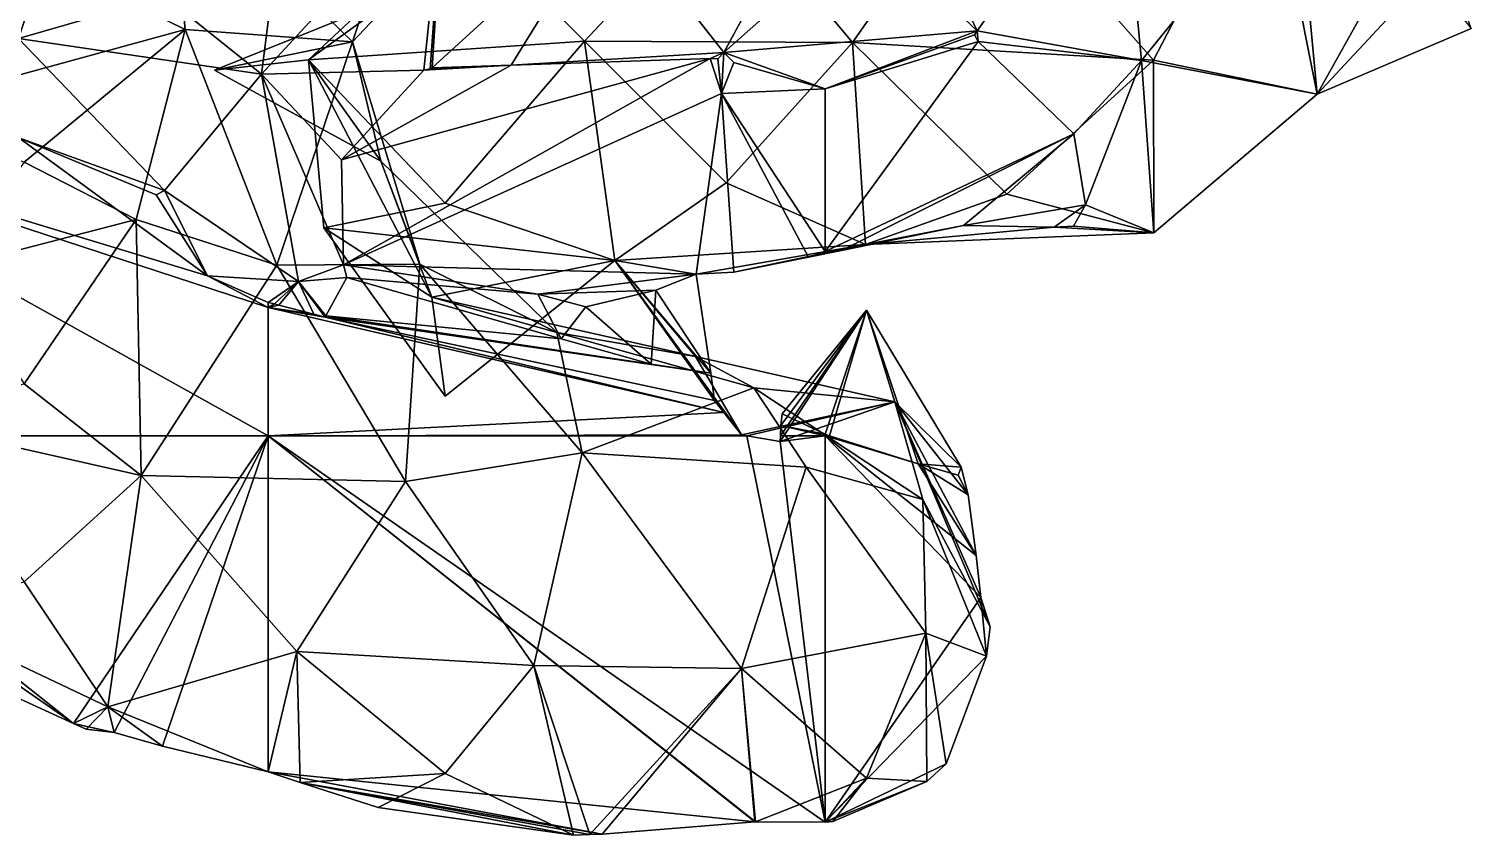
# Model space of a CAD drawing. Extents: x 290095 to 295679, y 4553756 to 4561441.
# Drawn here: x 291848.5 to 291978, y 4553956.1 to 4554028.5 of the extents above; entities that cross this region are included whole.
import ezdxf

# ---------------------------------------------------------------- set-up
doc = ezdxf.new("R2010")
doc.units = 0
doc.layers.add('Au_ppm_Pref_-_0_5', color=7, linetype='CONTINUOUS')

msp = doc.modelspace()

# ---------------------------------------------------------------- linework, layer by layer
at = {"layer": 'Au_ppm_Pref_-_0_5'}
for points in [[(291926.84, 4554042.61, 1905.05), (291946.4, 4554046.29, 1905.28), (291933.63, 4554028.31, 1904.09)], [(291948.39, 4554025.64, 1899.78), (291933.63, 4554028.31, 1904.09), (291946.4, 4554046.29, 1905.28)], [(291962.27, 4554042.75, 1900.49), (291948.39, 4554025.64, 1899.78), (291946.4, 4554046.29, 1905.28)], [(291860.71, 4554031.42, 1904.32), (291872.08, 4554045.37, 1905.03), (291869.43, 4554024.42, 1901.82)], [(291872.08, 4554045.37, 1905.03), (291885.81, 4554042.24, 1901.37), (291869.43, 4554024.42, 1901.82)], [(291959.62, 4554045.3, 1890.49), (291933.79, 4554043.49, 1889.54), (291949.46, 4554025.69, 1890.16)], [(291949.46, 4554025.69, 1890.16), (291964.15, 4554022.62, 1894.35), (291959.62, 4554045.3, 1890.49)], [(291964.15, 4554022.62, 1894.35), (291973.87, 4554040.04, 1891.98), (291959.62, 4554045.3, 1890.49)], [(291848.11, 4554035.57, 1873.24), (291862.58, 4554028.45, 1869.68), (291861.1, 4554043.39, 1876.63)], [(291877.57, 4554027.33, 1876.61), (291882.65, 4554042.61, 1878.36), (291861.1, 4554043.39, 1876.63)], [(291861.1, 4554043.39, 1876.63), (291862.58, 4554028.45, 1869.68), (291877.57, 4554027.33, 1876.61)], [(291933.79, 4554043.49, 1889.54), (291911.05, 4554040.91, 1887.34), (291922.46, 4554027.26, 1889.6)], [(291933.79, 4554043.49, 1889.54), (291922.46, 4554027.26, 1889.6), (291949.46, 4554025.69, 1890.16)], [(291869.43, 4554024.42, 1901.82), (291885.81, 4554042.24, 1901.37), (291883.99, 4554024.78, 1904.15)], [(291882.65, 4554042.61, 1878.36), (291877.57, 4554027.33, 1876.61), (291881.31, 4554031.3, 1882.77)], [(291883.99, 4554024.78, 1904.15), (291885.81, 4554042.24, 1901.37), (291884.54, 4554024.92, 1904.22)], [(291884.54, 4554024.92, 1904.22), (291885.81, 4554042.24, 1901.37), (291884.73, 4554024.98, 1904.24)], [(291885.81, 4554042.24, 1901.37), (291900.62, 4554039.51, 1904.5), (291884.73, 4554024.98, 1904.24)], [(291919.74, 4554042.61, 1904.65), (291910.9, 4554026.37, 1905), (291900.62, 4554039.51, 1904.5)], [(291919.74, 4554042.61, 1904.65), (291923.71, 4554037.75, 1904.9), (291910.9, 4554026.37, 1905)], [(291923.71, 4554037.75, 1904.9), (291926.84, 4554042.61, 1905.05), (291933.63, 4554028.31, 1904.09)], [(291964.15, 4554022.62, 1894.35), (291948.39, 4554025.64, 1899.78), (291962.27, 4554042.75, 1900.49)], [(291974.1, 4554033.35, 1897.73), (291964.15, 4554022.62, 1894.35), (291962.27, 4554042.75, 1900.49)], [(291887.32, 4554038.55, 1888.02), (291898.4, 4554027.39, 1891.43), (291911.05, 4554040.91, 1887.34)], [(291911.05, 4554040.91, 1887.34), (291898.4, 4554027.39, 1891.43), (291922.46, 4554027.26, 1889.6)], [(291884.73, 4554024.98, 1904.24), (291900.62, 4554039.51, 1904.5), (291891.82, 4554025.23, 1904.45)], [(291900.62, 4554039.51, 1904.5), (291910.9, 4554026.37, 1905), (291891.82, 4554025.23, 1904.45)], [(291973.87, 4554040.04, 1891.98), (291964.15, 4554022.62, 1894.35), (291977.97, 4554028.54, 1894.64)], [(291840.69, 4554037.75, 1901.8), (291851.56, 4554039.43, 1903.42), (291847.61, 4554027.62, 1899.81)], [(291847.61, 4554027.62, 1899.81), (291851.56, 4554039.43, 1903.42), (291860.71, 4554031.42, 1904.32)], [(291898.4, 4554027.39, 1891.43), (291887.32, 4554038.55, 1888.02), (291873.64, 4554025.72, 1888.71)], [(291887.32, 4554038.55, 1888.02), (291881.31, 4554031.3, 1882.77), (291873.64, 4554025.72, 1888.71)], [(291923.71, 4554037.75, 1904.9), (291933.63, 4554028.31, 1904.09), (291910.9, 4554026.37, 1905)], [(291836.55, 4554021.31, 1871.39), (291862.58, 4554028.45, 1869.68), (291848.11, 4554035.57, 1873.24)], [(291977.97, 4554028.54, 1894.64), (291964.15, 4554022.62, 1894.35), (291974.1, 4554033.35, 1897.73)], [(291847.61, 4554027.62, 1899.81), (291860.71, 4554031.42, 1904.32), (291869.43, 4554024.42, 1901.82)], [(291873.64, 4554025.72, 1888.71), (291881.31, 4554031.3, 1882.77), (291865.2, 4554024.8, 1883.93)], [(291881.31, 4554031.3, 1882.77), (291877.57, 4554027.33, 1876.61), (291865.2, 4554024.8, 1883.93)], [(291836.55, 4554021.31, 1871.39), (291848.11, 4554016.53, 1867.7), (291862.58, 4554028.45, 1869.68)], [(291858.16, 4554011.39, 1867.62), (291862.58, 4554028.45, 1869.68), (291848.11, 4554016.53, 1867.7)], [(291870.78, 4554007.29, 1871.61), (291862.58, 4554028.45, 1869.68), (291858.16, 4554011.39, 1867.62)], [(291870.78, 4554007.29, 1871.61), (291877.57, 4554027.33, 1876.61), (291862.58, 4554028.45, 1869.68)], [(291910.9, 4554026.37, 1905), (291933.63, 4554028.31, 1904.09), (291920, 4554023.12, 1904.56)], [(291920, 4554023.12, 1904.56), (291933.63, 4554028.31, 1904.09), (291933.39, 4554027.95, 1904.09)], [(291933.72, 4554027.36, 1903.84), (291920, 4554023.12, 1904.56), (291933.39, 4554027.95, 1904.09)], [(291933.63, 4554028.31, 1904.09), (291933.72, 4554027.36, 1903.84), (291933.39, 4554027.95, 1904.09)], [(291933.63, 4554028.31, 1904.09), (291948.39, 4554025.64, 1899.78), (291933.72, 4554027.36, 1903.84)], [(291847.64, 4554018.72, 1898.62), (291847.61, 4554027.62, 1899.81), (291860.71, 4554013.97, 1898.25)], [(291860.71, 4554013.97, 1898.25), (291847.61, 4554027.62, 1899.81), (291869.43, 4554024.42, 1901.82)], [(291865.2, 4554024.8, 1883.93), (291877.57, 4554027.33, 1876.61), (291880.13, 4554016.62, 1882.77)], [(291870.78, 4554007.29, 1871.61), (291883.62, 4554007.38, 1877.23), (291877.57, 4554027.33, 1876.61)], [(291898.4, 4554027.39, 1891.43), (291873.64, 4554025.72, 1888.71), (291885.91, 4554012.85, 1890.66)], [(291880.13, 4554016.62, 1882.77), (291877.57, 4554027.33, 1876.61), (291883.62, 4554007.38, 1877.23)], [(291898.4, 4554027.39, 1891.43), (291885.91, 4554012.85, 1890.66), (291901.11, 4554007.69, 1893.75)], [(291898.4, 4554027.39, 1891.43), (291901.11, 4554007.69, 1893.75), (291911.11, 4554014.68, 1891.27)], [(291898.4, 4554027.39, 1891.43), (291911.11, 4554014.68, 1891.27), (291922.46, 4554027.26, 1889.6)], [(291923.61, 4554009.15, 1894.79), (291922.46, 4554027.26, 1889.6), (291911.11, 4554014.68, 1891.27)], [(291920, 4554008.52, 1899.65), (291920, 4554023.12, 1904.56), (291933.72, 4554027.36, 1903.84)], [(291942.32, 4554019.08, 1899.72), (291920, 4554008.52, 1899.65), (291933.72, 4554027.36, 1903.84)], [(291949.46, 4554025.69, 1890.16), (291922.46, 4554027.26, 1889.6), (291936.31, 4554013.65, 1890.93)], [(291923.61, 4554009.15, 1894.79), (291936.31, 4554013.65, 1890.93), (291922.46, 4554027.26, 1889.6)], [(291933.72, 4554027.36, 1903.84), (291948.39, 4554025.64, 1899.78), (291942.32, 4554019.08, 1899.72)], [(291880.13, 4554016.62, 1882.77), (291873.64, 4554025.72, 1888.71), (291865.2, 4554024.8, 1883.93)], [(291880.13, 4554016.62, 1882.77), (291884.7, 4554004.41, 1888.06), (291873.64, 4554025.72, 1888.71)], [(291873.64, 4554025.72, 1888.71), (291884.7, 4554004.41, 1888.06), (291875.01, 4554010.64, 1892.62)], [(291873.64, 4554025.72, 1888.71), (291875.01, 4554010.64, 1892.62), (291885.91, 4554012.85, 1890.66)], [(291876.77, 4554007.3, 1897.09), (291876.59, 4554016.75, 1900.85), (291909.68, 4554025.84, 1904.96)], [(291876.59, 4554016.75, 1900.85), (291891.82, 4554025.23, 1904.45), (291909.68, 4554025.84, 1904.96)], [(291876.77, 4554007.3, 1897.09), (291909.68, 4554025.84, 1904.96), (291910.7, 4554022.69, 1903.95)], [(291891.82, 4554025.23, 1904.45), (291910.9, 4554026.37, 1905), (291909.68, 4554025.84, 1904.96)], [(291909.68, 4554025.84, 1904.96), (291910.9, 4554026.37, 1905), (291910.36, 4554025.79, 1904.97)], [(291910.36, 4554025.79, 1904.97), (291910.7, 4554022.69, 1903.95), (291909.68, 4554025.84, 1904.96)], [(291910.36, 4554025.79, 1904.97), (291910.9, 4554026.37, 1905), (291910.7, 4554022.69, 1903.95)], [(291910.9, 4554026.37, 1905), (291911.81, 4554025.48, 1904.94), (291910.7, 4554022.69, 1903.95)], [(291920, 4554023.12, 1904.56), (291910.7, 4554022.69, 1903.95), (291911.81, 4554025.48, 1904.94)], [(291911.81, 4554025.48, 1904.94), (291910.9, 4554026.37, 1905), (291920, 4554023.12, 1904.56)], [(291949.46, 4554025.69, 1890.16), (291936.31, 4554013.65, 1890.93), (291949.49, 4554010.17, 1894.64)], [(291942.32, 4554019.08, 1899.72), (291948.39, 4554025.64, 1899.78), (291943.35, 4554012.69, 1897.41)], [(291943.35, 4554012.69, 1897.41), (291948.39, 4554025.64, 1899.78), (291949.49, 4554010.17, 1894.64)], [(291949.49, 4554010.17, 1894.64), (291948.39, 4554025.64, 1899.78), (291964.15, 4554022.62, 1894.35)], [(291949.49, 4554010.17, 1894.64), (291964.15, 4554022.62, 1894.35), (291949.46, 4554025.69, 1890.16)], [(291872.74, 4554005.82, 1895.3), (291860.71, 4554013.97, 1898.25), (291869.43, 4554024.42, 1901.82)], [(291876.59, 4554016.75, 1900.85), (291869.43, 4554024.42, 1901.82), (291883.99, 4554024.78, 1904.15)], [(291869.43, 4554024.42, 1901.82), (291876.59, 4554016.75, 1900.85), (291876.77, 4554007.3, 1897.09)], [(291876.77, 4554007.3, 1897.09), (291872.74, 4554005.82, 1895.3), (291869.43, 4554024.42, 1901.82)], [(291876.59, 4554016.75, 1900.85), (291883.99, 4554024.78, 1904.15), (291891.82, 4554025.23, 1904.45)], [(291883.99, 4554024.78, 1904.15), (291884.54, 4554024.92, 1904.22), (291891.82, 4554025.23, 1904.45)], [(291884.54, 4554024.92, 1904.22), (291884.73, 4554024.98, 1904.24), (291891.82, 4554025.23, 1904.45)], [(291908.43, 4554006.46, 1898.38), (291876.77, 4554007.3, 1897.09), (291910.7, 4554022.69, 1903.95)], [(291908.43, 4554006.46, 1898.38), (291910.7, 4554022.69, 1903.95), (291911.81, 4554006.65, 1898.62)], [(291920, 4554008.52, 1899.65), (291910.7, 4554022.69, 1903.95), (291920, 4554023.12, 1904.56)], [(291918.51, 4554007.99, 1899.4), (291911.81, 4554006.65, 1898.62), (291910.7, 4554022.69, 1903.95)], [(291920, 4554008.52, 1899.65), (291918.51, 4554007.99, 1899.4), (291910.7, 4554022.69, 1903.95)], [(291847.64, 4554018.72, 1898.62), (291864.56, 4554006.31, 1895.89), (291820, 4554019.85, 1895.47)], [(291864.56, 4554006.31, 1895.89), (291870, 4554003.49, 1895.47), (291820, 4554019.85, 1895.47)], [(291870, 4553991.97, 1890.88), (291820, 4553991.97, 1887.5), (291820, 4554019.85, 1895.47)], [(291820, 4554019.85, 1895.47), (291870, 4554003.49, 1895.47), (291870, 4553991.97, 1890.88)], [(291921.47, 4554008.59, 1899.45), (291920, 4554008.52, 1899.65), (291942.32, 4554019.08, 1899.72)], [(291921.47, 4554008.59, 1899.45), (291942.32, 4554019.08, 1899.72), (291932.41, 4554010.83, 1898.5)], [(291932.41, 4554010.83, 1898.5), (291942.32, 4554019.08, 1899.72), (291943.35, 4554012.69, 1897.41)], [(291847.64, 4554018.72, 1898.62), (291859.97, 4554013.59, 1898.19), (291864.56, 4554006.31, 1895.89)], [(291847.64, 4554018.72, 1898.62), (291860.71, 4554013.97, 1898.25), (291859.97, 4554013.59, 1898.19)], [(291841.22, 4554006.98, 1867.64), (291858.16, 4554011.39, 1867.62), (291848.11, 4554016.53, 1867.7)], [(291880.13, 4554016.62, 1882.77), (291895.91, 4554001.24, 1883.45), (291884.7, 4554004.41, 1888.06)], [(291880.13, 4554016.62, 1882.77), (291883.62, 4554007.38, 1877.23), (291895.91, 4554001.24, 1883.45)], [(291859.97, 4554013.59, 1898.19), (291860.71, 4554013.97, 1898.25), (291864.56, 4554006.31, 1895.89)], [(291864.56, 4554006.31, 1895.89), (291860.71, 4554013.97, 1898.25), (291872.74, 4554005.82, 1895.3)], [(291923.61, 4554009.15, 1894.79), (291911.11, 4554014.68, 1891.27), (291901.11, 4554007.69, 1893.75)], [(291923.61, 4554009.15, 1894.79), (291949.49, 4554010.17, 1894.64), (291936.31, 4554013.65, 1890.93)], [(291901.11, 4554007.69, 1893.75), (291885.91, 4554012.85, 1890.66), (291875.01, 4554010.64, 1892.62)], [(291932.41, 4554010.83, 1898.5), (291943.35, 4554012.69, 1897.41), (291940.56, 4554010.7, 1897.18)], [(291943.35, 4554012.69, 1897.41), (291942.28, 4554010.77, 1897.17), (291940.56, 4554010.7, 1897.18)], [(291943.35, 4554012.69, 1897.41), (291949.49, 4554010.17, 1894.64), (291942.28, 4554010.77, 1897.17)], [(291841.22, 4554006.98, 1867.64), (291848.11, 4553996.63, 1867.44), (291858.16, 4554011.39, 1867.62)], [(291858.16, 4554011.39, 1867.62), (291848.11, 4553996.63, 1867.44), (291858.61, 4553988.39, 1869.56)], [(291870.78, 4554007.29, 1871.61), (291858.16, 4554011.39, 1867.62), (291858.61, 4553988.39, 1869.56)], [(291901.11, 4554007.69, 1893.75), (291875.01, 4554010.64, 1892.62), (291885.91, 4553995.51, 1892.53)], [(291884.7, 4554004.41, 1888.06), (291885.91, 4553995.51, 1892.53), (291875.01, 4554010.64, 1892.62)], [(291921.47, 4554008.59, 1899.45), (291932.41, 4554010.83, 1898.5), (291911.81, 4554006.65, 1898.62)], [(291923.61, 4554009.15, 1894.79), (291911.81, 4554006.65, 1898.62), (291932.41, 4554010.83, 1898.5)], [(291940.56, 4554010.7, 1897.18), (291923.61, 4554009.15, 1894.79), (291932.41, 4554010.83, 1898.5)], [(291949.49, 4554010.17, 1894.64), (291923.61, 4554009.15, 1894.79), (291940.56, 4554010.7, 1897.18)], [(291949.49, 4554010.17, 1894.64), (291940.56, 4554010.7, 1897.18), (291942.28, 4554010.77, 1897.17)], [(291923.61, 4554009.15, 1894.79), (291901.11, 4554007.69, 1893.75), (291908.43, 4554006.46, 1898.38)], [(291923.61, 4554009.15, 1894.79), (291908.43, 4554006.46, 1898.38), (291911.81, 4554006.65, 1898.62)], [(291918.51, 4554007.99, 1899.4), (291921.47, 4554008.59, 1899.45), (291911.81, 4554006.65, 1898.62)], [(291920, 4554008.52, 1899.65), (291921.47, 4554008.59, 1899.45), (291918.51, 4554007.99, 1899.4)], [(291870.78, 4554007.29, 1871.61), (291858.61, 4553988.39, 1869.56), (291882.34, 4553987.87, 1871.55)], [(291870.78, 4554007.29, 1871.61), (291882.34, 4553987.87, 1871.55), (291883.62, 4554007.38, 1877.23)], [(291877.08, 4554006.18, 1896.73), (291872.74, 4554005.82, 1895.3), (291876.77, 4554007.3, 1897.09)], [(291877.08, 4554006.18, 1896.73), (291876.77, 4554007.3, 1897.09), (291894.22, 4554004.67, 1897.07)], [(291908.43, 4554006.46, 1898.38), (291894.22, 4554004.67, 1897.07), (291876.77, 4554007.3, 1897.09)], [(291883.62, 4554007.38, 1877.23), (291882.34, 4553987.87, 1871.55), (291898.19, 4553990.45, 1876.27)], [(291895.91, 4554001.24, 1883.45), (291883.62, 4554007.38, 1877.23), (291898.19, 4553990.45, 1876.27)], [(291908.36, 4553999.09, 1887.37), (291901.11, 4554007.69, 1893.75), (291884.7, 4554004.41, 1888.06)], [(291901.11, 4554007.69, 1893.75), (291885.91, 4553995.51, 1892.53), (291884.7, 4554004.41, 1888.06)], [(291910.91, 4553994.06, 1894.34), (291901.11, 4554007.69, 1893.75), (291912.48, 4553992.05, 1893.64)], [(291910.08, 4553995.13, 1894.66), (291901.11, 4554007.69, 1893.75), (291910.91, 4553994.06, 1894.34)], [(291912.48, 4553992.05, 1893.64), (291901.11, 4554007.69, 1893.75), (291908.36, 4553999.09, 1887.37)], [(291901.11, 4554007.69, 1893.75), (291910.08, 4553995.13, 1894.66), (291909.73, 4553997.59, 1895.47)], [(291901.11, 4554007.69, 1893.75), (291909.73, 4553997.59, 1895.47), (291908.43, 4554006.46, 1898.38)], [(291870, 4554003.94, 1895.65), (291870, 4554003.49, 1895.47), (291864.56, 4554006.31, 1895.89)], [(291872.74, 4554005.82, 1895.3), (291870, 4554003.94, 1895.65), (291864.56, 4554006.31, 1895.89)], [(291877.08, 4554006.18, 1896.73), (291875.18, 4554002.72, 1895.47), (291872.74, 4554005.82, 1895.3)], [(291877.08, 4554006.18, 1896.73), (291896.31, 4554000.68, 1895.84), (291875.18, 4554002.72, 1895.47)], [(291877.08, 4554006.18, 1896.73), (291894.22, 4554004.67, 1897.07), (291896.31, 4554000.68, 1895.84)], [(291904.8, 4554005.03, 1897.72), (291894.22, 4554004.67, 1897.07), (291908.43, 4554006.46, 1898.38)], [(291908.43, 4554006.46, 1898.38), (291909.73, 4553997.59, 1895.47), (291904.8, 4554005.03, 1897.72)], [(291872.74, 4554005.82, 1895.3), (291870.59, 4554003.82, 1895.61), (291870, 4554003.94, 1895.65)], [(291872.74, 4554005.82, 1895.3), (291870.98, 4554003.7, 1895.59), (291870.59, 4554003.82, 1895.61)], [(291872.74, 4554005.82, 1895.3), (291874.11, 4554002.88, 1895.47), (291870.98, 4554003.7, 1895.59)], [(291872.74, 4554005.82, 1895.3), (291875.12, 4554002.61, 1895.43), (291874.11, 4554002.88, 1895.47)], [(291875.18, 4554002.72, 1895.47), (291875.12, 4554002.61, 1895.43), (291872.74, 4554005.82, 1895.3)], [(291894.22, 4554004.67, 1897.07), (291904.8, 4554005.03, 1897.72), (291898.51, 4554003.54, 1895.79)], [(291898.51, 4554003.54, 1895.79), (291896.31, 4554000.68, 1895.84), (291894.22, 4554004.67, 1897.07)], [(291904.8, 4554005.03, 1897.72), (291904.37, 4553998.4, 1895.48), (291898.51, 4554003.54, 1895.79)], [(291904.37, 4553998.4, 1895.48), (291904.8, 4554005.03, 1897.72), (291909.73, 4553997.59, 1895.47)], [(291870, 4554003.94, 1895.65), (291870.59, 4554003.82, 1895.61), (291870, 4554003.49, 1895.47)], [(291870.59, 4554003.82, 1895.61), (291870.98, 4554003.7, 1895.59), (291870, 4554003.49, 1895.47)], [(291870.98, 4554003.7, 1895.59), (291874.11, 4554002.88, 1895.47), (291870, 4554003.49, 1895.47)], [(291870, 4553991.97, 1890.88), (291870, 4554003.49, 1895.47), (291910.91, 4553994.06, 1894.34)], [(291874.11, 4554002.88, 1895.47), (291875.12, 4554002.61, 1895.43), (291870, 4554003.49, 1895.47)], [(291875.12, 4554002.61, 1895.43), (291910.91, 4553994.06, 1894.34), (291870, 4554003.49, 1895.47)], [(291908.36, 4553999.09, 1887.37), (291884.7, 4554004.41, 1888.06), (291895.91, 4554001.24, 1883.45)], [(291896.31, 4554000.68, 1895.84), (291898.51, 4554003.54, 1895.79), (291904.37, 4553998.4, 1895.48)], [(291915.96, 4553991.44, 1893.62), (291923.71, 4554003.25, 1893.4), (291915.98, 4553991.97, 1893.83)], [(291915.96, 4553991.44, 1893.62), (291926.25, 4553995.01, 1888.21), (291923.71, 4554003.25, 1893.4)], [(291915.98, 4553991.97, 1893.83), (291923.71, 4554003.25, 1893.4), (291916.01, 4553992.89, 1894.2)], [(291916.01, 4553992.89, 1894.2), (291923.71, 4554003.25, 1893.4), (291916.13, 4553993.95, 1894.57)], [(291916.13, 4553993.95, 1894.57), (291923.71, 4554003.25, 1893.4), (291920, 4553992.1, 1894.14)], [(291920, 4553992.1, 1894.14), (291923.71, 4554003.25, 1893.4), (291920.38, 4553991.97, 1894.09)], [(291920.38, 4553991.97, 1894.09), (291923.71, 4554003.25, 1893.4), (291928.35, 4553989.44, 1893.18)], [(291928.35, 4553989.44, 1893.18), (291923.71, 4554003.25, 1893.4), (291932.21, 4553989.16, 1892.72)], [(291932.21, 4553989.16, 1892.72), (291923.71, 4554003.25, 1893.4), (291926.25, 4553995.01, 1888.21)], [(291875.12, 4554002.61, 1895.43), (291875.18, 4554002.72, 1895.47), (291909.73, 4553997.59, 1895.47)], [(291875.12, 4554002.61, 1895.43), (291910.08, 4553995.13, 1894.66), (291910.91, 4553994.06, 1894.34)], [(291875.12, 4554002.61, 1895.43), (291909.73, 4553997.59, 1895.47), (291910.08, 4553995.13, 1894.66)], [(291896.31, 4554000.68, 1895.84), (291904.37, 4553998.4, 1895.48), (291875.18, 4554002.72, 1895.47)], [(291904.37, 4553998.4, 1895.48), (291909.73, 4553997.59, 1895.47), (291875.18, 4554002.72, 1895.47)], [(291908.36, 4553999.09, 1887.37), (291895.91, 4554001.24, 1883.45), (291913.61, 4553996.26, 1881.58)], [(291895.91, 4554001.24, 1883.45), (291898.19, 4553990.45, 1876.27), (291913.61, 4553996.26, 1881.58)], [(291926.25, 4553995.01, 1888.21), (291912.48, 4553992.05, 1893.64), (291908.36, 4553999.09, 1887.37)], [(291908.36, 4553999.09, 1887.37), (291913.61, 4553996.26, 1881.58), (291926.25, 4553995.01, 1888.21)], [(291837.8, 4553993.11, 1872.14), (291858.61, 4553988.39, 1869.56), (291848.11, 4553996.63, 1867.44)], [(291918.29, 4553989.16, 1879.38), (291913.61, 4553996.26, 1881.58), (291898.19, 4553990.45, 1876.27)], [(291928.77, 4553986.25, 1883.71), (291926.25, 4553995.01, 1888.21), (291913.61, 4553996.26, 1881.58)], [(291928.77, 4553986.25, 1883.71), (291913.61, 4553996.26, 1881.58), (291918.29, 4553989.16, 1879.38)], [(291926.25, 4553995.01, 1888.21), (291912.96, 4553991.97, 1893.64), (291912.48, 4553992.05, 1893.64)], [(291926.25, 4553995.01, 1888.21), (291915.96, 4553991.44, 1893.62), (291912.96, 4553991.97, 1893.64)], [(291933.98, 4553977.44, 1888.61), (291926.25, 4553995.01, 1888.21), (291934.82, 4553974.81, 1887.57)], [(291926.25, 4553995.01, 1888.21), (291928.77, 4553986.25, 1883.71), (291934.82, 4553974.81, 1887.57)], [(291926.25, 4553995.01, 1888.21), (291933.98, 4553977.44, 1888.61), (291933.55, 4553981.21, 1890.11)], [(291933.55, 4553981.21, 1890.11), (291932.83, 4553986.67, 1892.16), (291926.25, 4553995.01, 1888.21)], [(291926.25, 4553995.01, 1888.21), (291932.83, 4553986.67, 1892.16), (291932.21, 4553989.16, 1892.72)], [(291837.8, 4553993.11, 1872.14), (291848.11, 4553978.86, 1873.39), (291858.61, 4553988.39, 1869.56)], [(291912.48, 4553992.05, 1893.64), (291870, 4553991.97, 1890.88), (291910.91, 4553994.06, 1894.34)], [(291915.98, 4553991.97, 1893.83), (291916.01, 4553992.89, 1894.2), (291920, 4553991.97, 1894.09)], [(291916.13, 4553993.95, 1894.57), (291920, 4553992.1, 1894.14), (291916.01, 4553992.89, 1894.2)], [(291916.01, 4553992.89, 1894.2), (291920, 4553992.1, 1894.14), (291920, 4553991.97, 1894.09)], [(291852.55, 4553966.14, 1876.67), (291841.56, 4553971.16, 1878.35), (291820, 4553991.97, 1887.5)], [(291870, 4553991.97, 1890.88), (291852.55, 4553966.14, 1876.67), (291820, 4553991.97, 1887.5)], [(291870, 4553991.97, 1890.88), (291856.2, 4553965.32, 1876.5), (291852.55, 4553966.14, 1876.67)], [(291870, 4553991.97, 1890.88), (291860.53, 4553964.12, 1876.19), (291856.2, 4553965.32, 1876.5)], [(291870, 4553991.97, 1890.88), (291870, 4553961.8, 1875.66), (291860.53, 4553964.12, 1876.19)], [(291870, 4553991.97, 1890.88), (291912.48, 4553992.05, 1893.64), (291912.96, 4553991.97, 1893.64)], [(291913.68, 4553957.3, 1879.76), (291870, 4553961.8, 1875.66), (291870, 4553991.97, 1890.88)], [(291870, 4553991.97, 1890.88), (291913.76, 4553957.31, 1879.77), (291913.68, 4553957.3, 1879.76)], [(291870, 4553991.97, 1890.88), (291920, 4553957.29, 1880.16), (291913.76, 4553957.31, 1879.77)], [(291912.96, 4553991.97, 1893.64), (291920, 4553957.29, 1880.16), (291870, 4553991.97, 1890.88)], [(291912.96, 4553991.97, 1893.64), (291915.96, 4553991.44, 1893.62), (291920, 4553957.29, 1880.16)], [(291915.98, 4553991.97, 1893.83), (291920, 4553991.97, 1894.09), (291915.96, 4553991.44, 1893.62)], [(291915.96, 4553991.44, 1893.62), (291920, 4553991.97, 1894.09), (291920, 4553957.29, 1880.16)], [(291920, 4553991.97, 1894.09), (291920, 4553992.1, 1894.14), (291920.38, 4553991.97, 1894.09)], [(291933.55, 4553981.21, 1890.11), (291933.98, 4553977.44, 1888.61), (291920, 4553991.97, 1894.09)], [(291933.98, 4553977.44, 1888.61), (291920, 4553957.29, 1880.16), (291920, 4553991.97, 1894.09)], [(291920.38, 4553991.97, 1894.09), (291928.35, 4553989.44, 1893.18), (291920, 4553991.97, 1894.09)], [(291928.35, 4553989.44, 1893.18), (291933.55, 4553981.21, 1890.11), (291920, 4553991.97, 1894.09)], [(291893.85, 4553971.34, 1873.08), (291898.19, 4553990.45, 1876.27), (291882.34, 4553987.87, 1871.55)], [(291912.48, 4553971.09, 1876.21), (291898.19, 4553990.45, 1876.27), (291893.85, 4553971.34, 1873.08)], [(291912.48, 4553971.09, 1876.21), (291918.29, 4553989.16, 1879.38), (291898.19, 4553990.45, 1876.27)], [(291912.48, 4553971.09, 1876.21), (291929.03, 4553974.26, 1880.88), (291918.29, 4553989.16, 1879.38)], [(291928.77, 4553986.25, 1883.71), (291918.29, 4553989.16, 1879.38), (291929.03, 4553974.26, 1880.88)], [(291933.55, 4553981.21, 1890.11), (291928.35, 4553989.44, 1893.18), (291932.83, 4553986.67, 1892.16)], [(291928.35, 4553989.44, 1893.18), (291931.92, 4553988.42, 1892.82), (291932.83, 4553986.67, 1892.16)], [(291928.35, 4553989.44, 1893.18), (291932.21, 4553989.16, 1892.72), (291931.92, 4553988.42, 1892.82)], [(291931.92, 4553988.42, 1892.82), (291932.21, 4553989.16, 1892.72), (291932.83, 4553986.67, 1892.16)], [(291848.11, 4553978.86, 1873.39), (291855.63, 4553967.65, 1875.62), (291858.61, 4553988.39, 1869.56)], [(291872.59, 4553972.59, 1871.34), (291858.61, 4553988.39, 1869.56), (291855.63, 4553967.65, 1875.62)], [(291872.59, 4553972.59, 1871.34), (291882.34, 4553987.87, 1871.55), (291858.61, 4553988.39, 1869.56)], [(291882.34, 4553987.87, 1871.55), (291872.59, 4553972.59, 1871.34), (291893.85, 4553971.34, 1873.08)], [(291934.82, 4553974.81, 1887.57), (291928.77, 4553986.25, 1883.71), (291934.49, 4553972.18, 1886.51)], [(291934.49, 4553972.18, 1886.51), (291928.77, 4553986.25, 1883.71), (291929.03, 4553974.26, 1880.88)], [(291848.11, 4553978.86, 1873.39), (291839.02, 4553975.51, 1878.12), (291855.63, 4553967.65, 1875.62)], [(291933.98, 4553977.44, 1888.61), (291934.49, 4553972.18, 1886.51), (291920, 4553957.29, 1880.16)], [(291933.98, 4553977.44, 1888.61), (291934.82, 4553974.81, 1887.57), (291934.49, 4553972.18, 1886.51)], [(291852.55, 4553966.14, 1876.67), (291839.02, 4553975.51, 1878.12), (291841.56, 4553971.16, 1878.35)], [(291855.63, 4553967.65, 1875.62), (291839.02, 4553975.51, 1878.12), (291852.55, 4553966.14, 1876.67)], [(291929.03, 4553974.26, 1880.88), (291912.48, 4553971.09, 1876.21), (291923.71, 4553961.23, 1879.39)], [(291929.03, 4553974.26, 1880.88), (291923.71, 4553961.23, 1879.39), (291929.13, 4553960.94, 1881.86)], [(291930.87, 4553962.51, 1882.53), (291929.03, 4553974.26, 1880.88), (291929.13, 4553960.94, 1881.86)], [(291934.49, 4553972.18, 1886.51), (291929.03, 4553974.26, 1880.88), (291930.87, 4553962.51, 1882.53)], [(291872.59, 4553972.59, 1871.34), (291855.63, 4553967.65, 1875.62), (291870, 4553961.8, 1875.66)], [(291872.88, 4553960.83, 1875.59), (291872.59, 4553972.59, 1871.34), (291870, 4553961.8, 1875.66)], [(291872.59, 4553972.59, 1871.34), (291872.88, 4553960.83, 1875.59), (291885.91, 4553961.66, 1873.6)], [(291872.59, 4553972.59, 1871.34), (291885.91, 4553961.66, 1873.6), (291893.85, 4553971.34, 1873.08)], [(291897.41, 4553956.12, 1876.79), (291893.85, 4553971.34, 1873.08), (291885.91, 4553961.66, 1873.6)], [(291893.85, 4553971.34, 1873.08), (291897.41, 4553956.12, 1876.79), (291898.88, 4553956.19, 1877.04)], [(291898.88, 4553956.19, 1877.04), (291912.48, 4553971.09, 1876.21), (291893.85, 4553971.34, 1873.08)], [(291912.48, 4553971.09, 1876.21), (291898.88, 4553956.19, 1877.04), (291899.99, 4553956.22, 1877.22)], [(291913.68, 4553957.3, 1879.76), (291912.48, 4553971.09, 1876.21), (291899.99, 4553956.22, 1877.22)], [(291913.76, 4553957.31, 1879.77), (291912.48, 4553971.09, 1876.21), (291913.68, 4553957.3, 1879.76)], [(291912.48, 4553971.09, 1876.21), (291913.76, 4553957.31, 1879.77), (291923.71, 4553961.23, 1879.39)], [(291934.49, 4553972.18, 1886.51), (291930.87, 4553962.51, 1882.53), (291920, 4553957.29, 1880.16)], [(291855.63, 4553967.65, 1875.62), (291852.55, 4553966.14, 1876.67), (291853.67, 4553965.64, 1876.49)], [(291855.63, 4553967.65, 1875.62), (291853.67, 4553965.64, 1876.49), (291856.2, 4553965.32, 1876.5)], [(291855.63, 4553967.65, 1875.62), (291856.2, 4553965.32, 1876.5), (291860.53, 4553964.12, 1876.19)], [(291870, 4553961.8, 1875.66), (291855.63, 4553967.65, 1875.62), (291860.53, 4553964.12, 1876.19)], [(291852.55, 4553966.14, 1876.67), (291856.2, 4553965.32, 1876.5), (291853.67, 4553965.64, 1876.49)], [(291930.87, 4553962.51, 1882.53), (291929.13, 4553960.94, 1881.86), (291920, 4553957.29, 1880.16)], [(291870, 4553961.8, 1875.66), (291899.99, 4553956.22, 1877.22), (291872.88, 4553960.83, 1875.59)], [(291913.68, 4553957.3, 1879.76), (291899.99, 4553956.22, 1877.22), (291870, 4553961.8, 1875.66)], [(291879.88, 4553958.61, 1875.49), (291885.91, 4553961.66, 1873.6), (291872.88, 4553960.83, 1875.59)], [(291898.88, 4553956.19, 1877.04), (291897.41, 4553956.12, 1876.79), (291872.88, 4553960.83, 1875.59)], [(291897.41, 4553956.12, 1876.79), (291879.88, 4553958.61, 1875.49), (291872.88, 4553960.83, 1875.59)], [(291899.99, 4553956.22, 1877.22), (291898.88, 4553956.19, 1877.04), (291872.88, 4553960.83, 1875.59)], [(291879.88, 4553958.61, 1875.49), (291897.41, 4553956.12, 1876.79), (291885.91, 4553961.66, 1873.6)], [(291913.76, 4553957.31, 1879.77), (291920, 4553957.29, 1880.16), (291923.71, 4553961.23, 1879.39)], [(291920, 4553957.29, 1880.16), (291920.69, 4553957.33, 1880.19), (291923.71, 4553961.23, 1879.39)], [(291929.13, 4553960.94, 1881.86), (291920.69, 4553957.33, 1880.19), (291920, 4553957.29, 1880.16)], [(291923.71, 4553961.23, 1879.39), (291920.69, 4553957.33, 1880.19), (291929.13, 4553960.94, 1881.86)]]:
    msp.add_3dface(points, dxfattribs=at)

doc.saveas('drawing.dxf')
